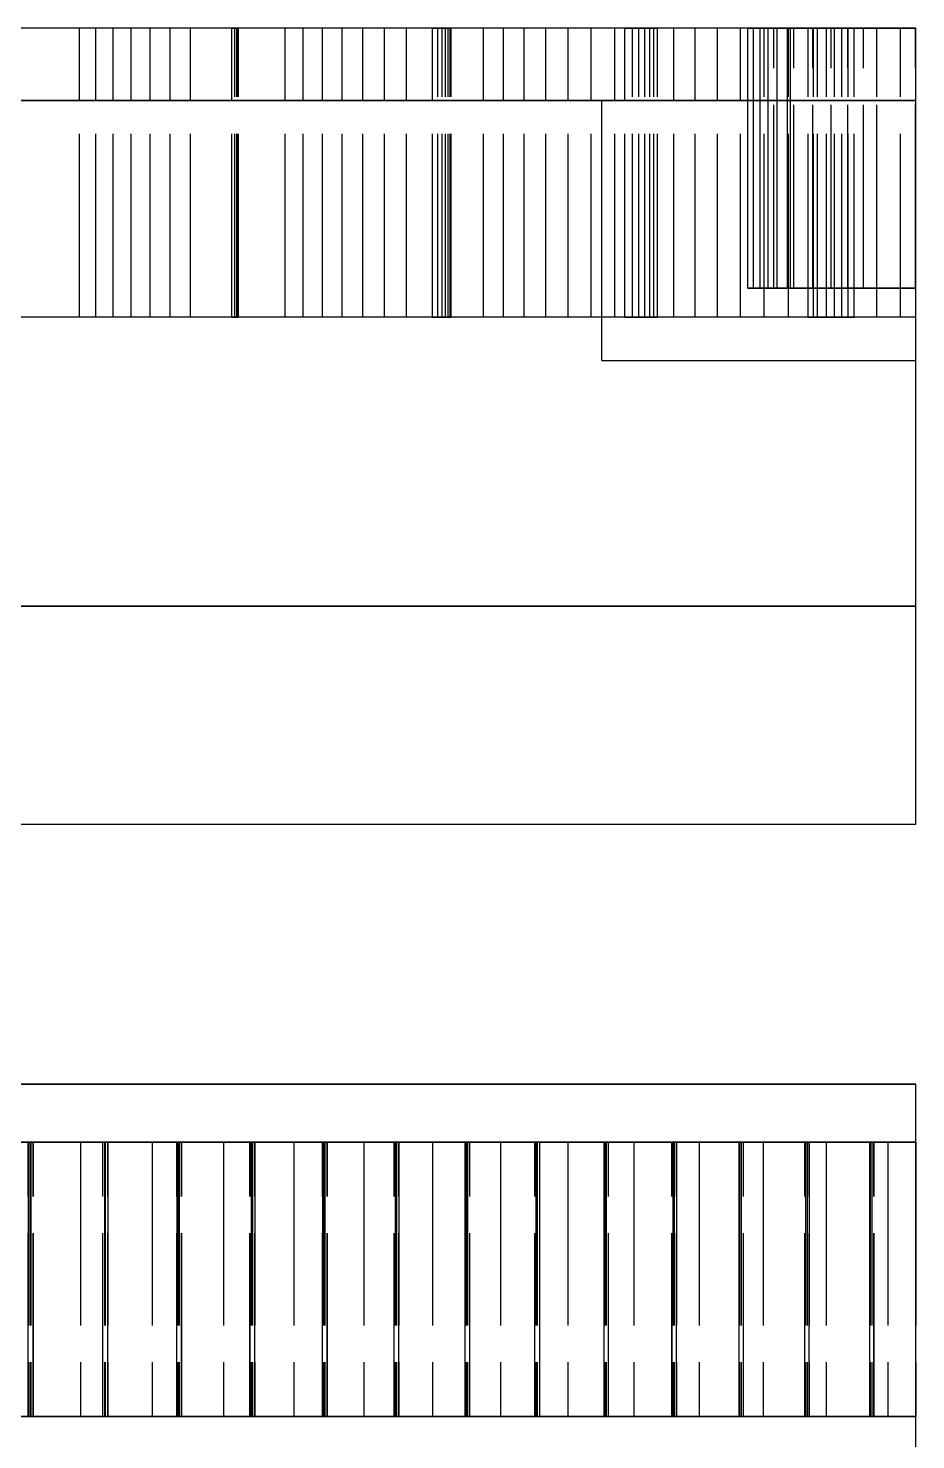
# Model space of a CAD drawing. Header units: millimetres. Extents: x -29 to 134, y -50 to 53.
# Drawn here: x 63.85 to 70, y -5.77 to 4 of the extents above; entities that cross this region are included whole.
import ezdxf

# ---------------------------------------------------------------- set-up
doc = ezdxf.new("R2010")
doc.units = ezdxf.units.MM
doc.linetypes.add('DASHED', pattern=[1.524, 1.27, -0.254])
doc.layers.add('HIDDEN', color=8, linetype='DASHED')
doc.layers.add('VISIBLE', color=7, linetype='CONTINUOUS')

msp = doc.modelspace()

# ---------------------------------------------------------------- linework, layer by layer
at = {"layer": 'HIDDEN'}
for points in [[(70, 4), (69.61905, 4), (69.2381, 4), (68.85714, 4), (68.47619, 4), (68.09524, 4), (67.71429, 4), (67.33333, 4), (66.95238, 4), (66.57143, 4), (66.19048, 4), (65.80952, 4), (65.42857, 4), (65.04762, 4), (64.66667, 4), (64.28571, 4), (63.90476, 4), (63.52381, 4)], [(65.263, 4), (65.28368, 4)], [(65.2957, 4), (65.263, 4)], [(65.28368, 4), (65.29777, 4)], [(65.28368, 2), (65.28368, 4)], [(65.30447, 4), (65.2957, 4)], [(65.2957, 2), (65.2957, 4)], [(65.29777, 4), (65.30573, 4)], [(65.29777, 2), (65.29777, 4)], [(65.30787, 4), (65.30447, 4)], [(65.30447, 2), (65.30447, 4)], [(65.30573, 4), (65.30787, 4)], [(65.30573, 2), (65.30573, 4)], [(65.30787, 2), (65.30787, 4)], [(66.6522, 4), (66.68845, 4)], [(66.78128, 4), (66.6522, 4)], [(66.68845, 4), (66.71833, 4)], [(66.68845, 2), (66.68845, 4)], [(66.71833, 4), (66.74227, 4)], [(66.71833, 2), (66.71833, 4)], [(66.74227, 4), (66.76059, 4)], [(66.74227, 2), (66.74227, 4)], [(66.76059, 4), (66.77353, 4)], [(66.76059, 2), (66.76059, 4)], [(66.77353, 4), (66.78128, 4)], [(66.77353, 2), (66.77353, 4)], [(66.78128, 2), (66.78128, 4)], [(67.98529, 4), (68.03687, 4)], [(68.2099, 4), (67.98529, 4)], [(68.03687, 4), (68.08234, 4)], [(68.03687, 2), (68.03687, 4)], [(68.08234, 4), (68.12212, 4)], [(68.08234, 2), (68.08234, 4)], [(68.12212, 4), (68.1565, 4)], [(68.12212, 2), (68.12212, 4)], [(68.1565, 4), (68.1857, 4)], [(68.1565, 2), (68.1565, 4)], [(68.1857, 4), (68.2099, 4)], [(68.1857, 2), (68.1857, 4)], [(68.2099, 2), (68.2099, 4)], [(68.94895, 4), (68.83542, 4)], [(69.01621, 4), (68.83542, 4)], [(69.11797, 4), (68.94895, 4)], [(68.94895, 2), (68.94895, 4)], [(69.01621, 2.2), (69.01621, 4)], [(69.15513, 4), (69.01621, 4)], [(69.29147, 4), (69.11797, 4)], [(69.11797, 2), (69.11797, 4)], [(69.15513, 2.2), (69.15513, 4)], [(69.28762, 4), (69.15513, 4)], [(69.57333, 4), (69.25362, 4)], [(69.25362, 4), (69.32019, 4)], [(69.25362, 2), (69.25362, 4)], [(69.28762, 2.2), (69.28762, 4)], [(69.41294, 4), (69.28762, 4)], [(69.57231, 4), (69.29147, 4)], [(69.29147, 2), (69.29147, 4)], [(69.32019, 4), (69.38097, 4)], [(69.32019, 2), (69.32019, 4)], [(69.38097, 4), (69.43632, 4)], [(69.38097, 2), (69.38097, 4)], [(69.41294, 2.2), (69.41294, 4)], [(69.53009, 4), (69.41294, 4)], [(69.43632, 4), (69.48654, 4)], [(69.43632, 2), (69.43632, 4)], [(69.48654, 4), (69.53181, 4)], [(69.48654, 2), (69.48654, 4)], [(69.53009, 2.2), (69.53009, 4)], [(69.63743, 4), (69.53009, 4)], [(69.53181, 4), (69.57231, 4)], [(69.53181, 2), (69.53181, 4)], [(69.57231, 2), (69.57231, 4)], [(69.73122, 4), (69.57333, 4)], [(69.57333, 2), (69.57333, 4)], [(69.63743, 2.2), (69.63743, 4)], [(69.7305, 4), (69.63743, 4)], [(69.7305, 2.2), (69.7305, 4)], [(69.99805, 4), (69.7305, 4)], [(69.8946, 4), (69.73122, 4)], [(69.73122, 2), (69.73122, 4)], [(70, 4), (69.8946, 4)], [(69.8946, 2), (69.8946, 4)], [(69.99805, 2.2), (69.99805, 4)], [(70, 4), (69.99805, 4)], [(70, 2), (70, 4)], [(70, 2.2), (70, 4)], [(70, 2.2), (70, 4)], [(70, 3.5), (69.87301, 3.5), (69.74602, 3.5), (69.61902, 3.5), (69.49203, 3.5), (69.36504, 3.5), (69.23805, 3.5), (69.11106, 3.5), (68.98406, 3.5), (68.85707, 3.5), (68.73008, 3.5), (68.60309, 3.5), (68.4761, 3.5), (68.34911, 3.5), (68.22211, 3.5), (68.09512, 3.5), (67.96813, 3.5), (67.84114, 3.5), (67.71415, 3.5), (67.58715, 3.5), (67.46016, 3.5), (67.33317, 3.5), (67.20618, 3.5), (67.07919, 3.5), (66.95219, 3.5), (66.8252, 3.5), (66.69821, 3.5), (66.57122, 3.5), (66.44423, 3.5), (66.31724, 3.5), (66.19024, 3.5), (66.06325, 3.5), (65.93626, 3.5), (65.80927, 3.5), (65.68228, 3.5), (65.55528, 3.5), (65.42829, 3.5), (65.3013, 3.5), (65.17431, 3.5), (65.04732, 3.5), (64.92032, 3.5), (64.79333, 3.5), (64.66634, 3.5), (64.53935, 3.5), (64.41236, 3.5), (64.28537, 3.5), (64.15837, 3.5), (64.03138, 3.5), (63.90439, 3.5), (63.7774, 3.5)], [(64.20603, 2), (64.20603, 3.5)], [(64.31937, 2), (64.31937, 3.5)], [(64.43931, 2), (64.43931, 3.5)], [(64.56535, 2), (64.56535, 3.5)], [(64.69711, 2), (64.69711, 3.5)], [(64.83428, 2), (64.83428, 3.5)], [(64.97663, 2), (64.97663, 3.5)], [(65.263, 2), (65.263, 3.5)], [(65.63091, 2), (65.63091, 3.5)], [(65.75669, 2), (65.75669, 3.5)], [(65.88885, 2), (65.88885, 3.5)], [(66.02689, 2), (66.02689, 3.5)], [(66.17045, 2), (66.17045, 3.5)], [(66.31922, 2), (66.31922, 3.5)], [(66.47298, 2), (66.47298, 3.5)], [(66.6522, 2), (66.6522, 3.5)], [(67.0063, 2), (67.0063, 3.5)], [(67.1437, 2), (67.1437, 3.5)], [(67.28722, 2), (67.28722, 3.5)], [(67.43637, 2), (67.43637, 3.5)], [(67.5908, 2), (67.5908, 3.5)], [(67.75021, 2), (67.75021, 3.5)], [(67.91437, 2), (67.91437, 3.5)], [(67.98529, 2), (67.98529, 3.5)], [(68.32329, 2), (68.32329, 3.5)], [(68.47142, 2), (68.47142, 3.5)], [(68.62536, 2), (68.62536, 3.5)], [(68.78466, 2), (68.78466, 3.5)], [(68.83542, 3.5), (68.85391, 3.5), (68.87239, 3.5), (68.89088, 3.5), (68.90936, 3.5), (68.92785, 3.5), (68.94634, 3.5), (68.96482, 3.5), (68.98331, 3.5), (69.00179, 3.5), (69.02028, 3.5), (69.03876, 3.5), (69.05725, 3.5), (69.07573, 3.5), (69.09422, 3.5), (69.1127, 3.5), (69.13119, 3.5), (69.14967, 3.5), (69.16816, 3.5), (69.18664, 3.5), (69.20513, 3.5), (69.22362, 3.5), (69.2421, 3.5), (69.26059, 3.5), (69.27907, 3.5), (69.29756, 3.5), (69.31604, 3.5), (69.33453, 3.5), (69.35301, 3.5), (69.3715, 3.5), (69.38998, 3.5), (69.40847, 3.5), (69.42695, 3.5), (69.44544, 3.5), (69.46393, 3.5), (69.48241, 3.5), (69.5009, 3.5), (69.51938, 3.5), (69.53787, 3.5), (69.55635, 3.5), (69.57484, 3.5), (69.59332, 3.5), (69.61181, 3.5), (69.63029, 3.5), (69.64878, 3.5), (69.66726, 3.5), (69.68575, 3.5), (69.70423, 3.5), (69.72272, 3.5), (69.74121, 3.5), (69.75969, 3.5), (69.77818, 3.5), (69.79666, 3.5), (69.81515, 3.5), (69.83363, 3.5), (69.85212, 3.5), (69.8706, 3.5), (69.88909, 3.5), (69.90757, 3.5), (69.92606, 3.5), (69.94454, 3.5), (69.96303, 3.5), (69.98151, 3.5), (70, 3.5)], [(70, 0), (70, 3.5)], [(70, 2.2), (70, 3.5)], [(69.01621, 2.2), (68.83542, 2.2)], [(69.15513, 2.2), (69.01621, 2.2)], [(69.28762, 2.2), (69.15513, 2.2)], [(69.41294, 2.2), (69.28762, 2.2)], [(69.53009, 2.2), (69.41294, 2.2)], [(69.63743, 2.2), (69.53009, 2.2)], [(69.7305, 2.2), (69.63743, 2.2)], [(69.99805, 2.2), (69.7305, 2.2)], [(70, 2.2), (69.99805, 2.2)], [(70, 2), (69.61905, 2), (69.2381, 2), (68.85714, 2), (68.47619, 2), (68.09524, 2), (67.71429, 2), (67.33333, 2), (66.95238, 2), (66.57143, 2), (66.19048, 2), (65.80952, 2), (65.42857, 2), (65.04762, 2), (64.66667, 2), (64.28571, 2), (63.90476, 2), (63.52381, 2)], [(64.20603, 2), (63.82669, 2)], [(64.31937, 2), (64.20603, 2)], [(64.43931, 2), (64.31937, 2)], [(64.56535, 2), (64.43931, 2)], [(64.69711, 2), (64.56535, 2)], [(64.83428, 2), (64.69711, 2)], [(64.97663, 2), (64.83428, 2)], [(65.2957, 2), (64.97663, 2)], [(65.63091, 2), (65.263, 2)], [(65.263, 2), (65.28368, 2)], [(65.28368, 2), (65.29777, 2)], [(65.30447, 2), (65.2957, 2)], [(65.29777, 2), (65.30573, 2)], [(65.30787, 2), (65.30447, 2)], [(65.30573, 2), (65.30787, 2)], [(65.75669, 2), (65.63091, 2)], [(65.88885, 2), (65.75669, 2)], [(66.02689, 2), (65.88885, 2)], [(66.17045, 2), (66.02689, 2)], [(66.31922, 2), (66.17045, 2)], [(66.47298, 2), (66.31922, 2)], [(66.78128, 2), (66.47298, 2)], [(67.0063, 2), (66.6522, 2)], [(66.6522, 2), (66.68845, 2)], [(66.68845, 2), (66.71833, 2)], [(66.71833, 2), (66.74227, 2)], [(66.74227, 2), (66.76059, 2)], [(66.76059, 2), (66.77353, 2)], [(66.77353, 2), (66.78128, 2)], [(67.1437, 2), (67.0063, 2)], [(67.28722, 2), (67.1437, 2)], [(67.43637, 2), (67.28722, 2)], [(67.5908, 2), (67.43637, 2)], [(67.75021, 2), (67.5908, 2)], [(67.91437, 2), (67.75021, 2)], [(68.2099, 2), (67.91437, 2)], [(68.32329, 2), (67.98529, 2)], [(67.98529, 2), (68.03687, 2)], [(68.03687, 2), (68.08234, 2)], [(68.08234, 2), (68.12212, 2)], [(68.12212, 2), (68.1565, 2)], [(68.1565, 2), (68.1857, 2)], [(68.1857, 2), (68.2099, 2)], [(68.47142, 2), (68.32329, 2)], [(68.62536, 2), (68.47142, 2)], [(68.78466, 2), (68.62536, 2)], [(68.94895, 2), (68.78466, 2)], [(69.11797, 2), (68.94895, 2)], [(69.29147, 2), (69.11797, 2)], [(69.57333, 2), (69.25362, 2)], [(69.25362, 2), (69.32019, 2)], [(69.57231, 2), (69.29147, 2)], [(69.32019, 2), (69.38097, 2)], [(69.38097, 2), (69.43632, 2)], [(69.43632, 2), (69.48654, 2)], [(69.48654, 2), (69.53181, 2)], [(69.53181, 2), (69.57231, 2)], [(69.73122, 2), (69.57333, 2)], [(69.8946, 2), (69.73122, 2)], [(70, 2), (69.8946, 2)], [(67.82528, 1.7), (67.8598, 1.7), (67.89432, 1.7), (67.92884, 1.7), (67.96336, 1.7), (67.99787, 1.7), (68.03239, 1.7), (68.06691, 1.7), (68.10143, 1.7), (68.13595, 1.7), (68.17047, 1.7), (68.20499, 1.7), (68.23951, 1.7), (68.27403, 1.7), (68.30855, 1.7), (68.34307, 1.7), (68.37759, 1.7), (68.41211, 1.7), (68.44663, 1.7), (68.48115, 1.7), (68.51567, 1.7), (68.55019, 1.7), (68.5847, 1.7), (68.61922, 1.7), (68.65374, 1.7), (68.68826, 1.7), (68.72278, 1.7), (68.7573, 1.7), (68.79182, 1.7), (68.82634, 1.7), (68.86086, 1.7), (68.89538, 1.7), (68.9299, 1.7), (68.96442, 1.7), (68.99894, 1.7), (69.03346, 1.7), (69.06798, 1.7), (69.1025, 1.7), (69.13701, 1.7), (69.17153, 1.7), (69.20605, 1.7), (69.24057, 1.7), (69.27509, 1.7), (69.30961, 1.7), (69.34413, 1.7), (69.37865, 1.7), (69.41317, 1.7), (69.44769, 1.7), (69.48221, 1.7), (69.51673, 1.7), (69.55125, 1.7), (69.58577, 1.7), (69.62029, 1.7), (69.65481, 1.7), (69.68933, 1.7), (69.72384, 1.7), (69.75836, 1.7), (69.79288, 1.7), (69.8274, 1.7), (69.86192, 1.7), (69.89644, 1.7), (69.93096, 1.7), (69.96548, 1.7), (70, 1.7)], [(70, 0), (69.87301, 0), (69.74602, 0), (69.61902, 0), (69.49203, 0), (69.36504, 0), (69.23805, 0), (69.11106, 0), (68.98406, 0), (68.85707, 0), (68.73008, 0), (68.60309, 0), (68.4761, 0), (68.34911, 0), (68.22211, 0), (68.09512, 0), (67.96813, 0), (67.84114, 0), (67.71415, 0), (67.58715, 0), (67.46016, 0), (67.33317, 0), (67.20618, 0), (67.07919, 0), (66.95219, 0), (66.8252, 0), (66.69821, 0), (66.57122, 0), (66.44423, 0), (66.31724, 0), (66.19024, 0), (66.06325, 0), (65.93626, 0), (65.80927, 0), (65.68228, 0), (65.55528, 0), (65.42829, 0), (65.3013, 0), (65.17431, 0), (65.04732, 0), (64.92032, 0), (64.79333, 0), (64.66634, 0), (64.53935, 0), (64.41236, 0), (64.28537, 0), (64.15837, 0), (64.03138, 0), (63.90439, 0), (63.7774, 0)], [(70, -1.51), (70, 0)], [(46, 0), (70, 0)], [(46, -1.51), (70, -1.51)], [(63.52381, -3.31), (63.90476, -3.31), (64.28571, -3.31), (64.66667, -3.31), (65.04762, -3.31), (65.42857, -3.31), (65.80952, -3.31), (66.19048, -3.31), (66.57143, -3.31), (66.95238, -3.31), (67.33333, -3.31), (67.71429, -3.31), (68.09524, -3.31), (68.47619, -3.31), (68.85714, -3.31), (69.2381, -3.31), (69.61905, -3.31), (70, -3.31)], [(70, -3.31), (69.61905, -3.31), (69.2381, -3.31), (68.85714, -3.31), (68.47619, -3.31), (68.09524, -3.31), (67.71429, -3.31), (67.33333, -3.31), (66.95238, -3.31), (66.57143, -3.31), (66.19048, -3.31), (65.80952, -3.31), (65.42857, -3.31), (65.04762, -3.31), (64.66667, -3.31), (64.28571, -3.31), (63.90476, -3.31), (63.52381, -3.31)], [(70, -3.31), (69.61905, -3.31), (69.2381, -3.31), (68.85714, -3.31), (68.47619, -3.31), (68.09524, -3.31), (67.71429, -3.31), (67.33333, -3.31), (66.95238, -3.31), (66.57143, -3.31), (66.19048, -3.31), (65.80952, -3.31), (65.42857, -3.31), (65.04762, -3.31), (64.66667, -3.31), (64.28571, -3.31), (63.90476, -3.31), (63.52381, -3.31)], [(70, -6.01), (70, -3.31)], [(70, -6.01), (70, -3.31)], [(70, -6.01), (70, -3.31)], [(63.20383, -3.71), (64.21257, -3.71)], [(63.34304, -3.71), (63.85126, -3.71)], [(63.86295, -3.71), (63.36607, -3.71)], [(64.71063, -3.71), (63.71019, -3.71)], [(63.85126, -3.71), (63.85191, -3.71)], [(63.85126, -3.71), (63.85126, -5.61)], [(63.85191, -3.71), (63.86909, -3.71)], [(63.85191, -5.61), (63.85191, -3.71)], [(64.36774, -3.71), (63.86295, -3.71)], [(63.86295, -3.71), (63.86295, -5.61)], [(63.86909, -3.71), (63.88683, -3.71)], [(63.86909, -3.71), (63.86909, -5.61)], [(63.88637, -3.71), (64.37878, -3.71)], [(63.88637, -3.71), (63.88683, -3.71)], [(63.88637, -5.61), (63.88637, -3.71)], [(63.88683, -5.61), (63.88683, -3.71)], [(64.21257, -3.71), (65.20401, -3.71)], [(64.21257, -3.71), (64.21257, -5.61)], [(64.36774, -3.71), (64.36844, -3.71)], [(64.36774, -5.61), (64.36774, -3.71)], [(64.38546, -3.71), (64.36844, -3.71)], [(64.36844, -5.61), (64.36844, -3.71)], [(64.37878, -3.71), (64.87979, -3.71)], [(64.37878, -3.71), (64.37878, -5.61)], [(64.40307, -3.71), (64.38546, -3.71)], [(64.38546, -3.71), (64.38546, -5.61)], [(64.40257, -3.71), (64.40307, -3.71)], [(64.89016, -3.71), (64.40257, -3.71)], [(64.40257, -3.71), (64.40257, -5.61)], [(64.40307, -5.61), (64.40307, -3.71)], [(65.69237, -3.71), (64.71063, -3.71)], [(64.71063, -3.71), (64.71063, -5.61)], [(64.87979, -3.71), (64.88053, -3.71)], [(64.87979, -3.71), (64.87979, -5.61)], [(64.88053, -3.71), (64.89737, -3.71)], [(64.88053, -5.61), (64.88053, -3.71)], [(65.38704, -3.71), (64.89016, -3.71)], [(64.89016, -3.71), (64.89016, -5.61)], [(64.89737, -3.71), (64.91485, -3.71)], [(64.89737, -3.71), (64.89737, -5.61)], [(64.9143, -3.71), (65.39674, -3.71)], [(64.9143, -3.71), (64.91485, -3.71)], [(64.9143, -5.61), (64.9143, -3.71)], [(64.91485, -5.61), (64.91485, -3.71)], [(65.20401, -3.71), (66.17536, -3.71)], [(65.20401, -3.71), (65.20401, -5.61)], [(65.38704, -3.71), (65.38783, -3.71)], [(65.38704, -5.61), (65.38704, -3.71)], [(65.40448, -3.71), (65.38783, -3.71)], [(65.38783, -5.61), (65.38783, -3.71)], [(65.39674, -3.71), (65.88915, -3.71)], [(65.39674, -3.71), (65.39674, -5.61)], [(65.42182, -3.71), (65.40448, -3.71)], [(65.40448, -3.71), (65.40448, -5.61)], [(65.42122, -3.71), (65.42182, -3.71)], [(65.89816, -3.71), (65.42122, -3.71)], [(65.42122, -3.71), (65.42122, -5.61)], [(65.42182, -5.61), (65.42182, -3.71)], [(66.65266, -3.71), (65.69237, -3.71)], [(65.69237, -3.71), (65.69237, -5.61)], [(65.88915, -3.71), (65.88998, -3.71)], [(65.88915, -3.71), (65.88915, -5.61)], [(65.88998, -3.71), (65.90643, -3.71)], [(65.88998, -5.61), (65.88998, -3.71)], [(66.38575, -3.71), (65.89816, -3.71)], [(65.89816, -3.71), (65.89816, -5.61)], [(65.90643, -3.71), (65.92361, -3.71)], [(65.90643, -3.71), (65.90643, -5.61)], [(65.92296, -3.71), (66.39408, -3.71)], [(65.92296, -3.71), (65.92361, -3.71)], [(65.92296, -5.61), (65.92296, -3.71)], [(65.92361, -5.61), (65.92361, -3.71)], [(66.17536, -3.71), (67.12393, -3.71)], [(66.17536, -3.71), (66.17536, -5.61)], [(66.38575, -3.71), (66.38664, -3.71)], [(66.38575, -5.61), (66.38575, -3.71)], [(66.40286, -3.71), (66.38664, -3.71)], [(66.38664, -5.61), (66.38664, -3.71)], [(66.39408, -3.71), (66.87651, -3.71)], [(66.39408, -3.71), (66.39408, -5.61)], [(66.41988, -3.71), (66.40286, -3.71)], [(66.40286, -3.71), (66.40286, -5.61)], [(66.41918, -3.71), (66.41988, -3.71)], [(66.88415, -3.71), (66.41918, -3.71)], [(66.41918, -3.71), (66.41918, -5.61)], [(66.41988, -5.61), (66.41988, -3.71)], [(67.58884, -3.71), (66.65266, -3.71)], [(66.65266, -3.71), (66.65266, -5.61)], [(66.87651, -3.71), (66.87744, -3.71)], [(66.87651, -3.71), (66.87651, -5.61)], [(66.87744, -3.71), (66.89344, -3.71)], [(66.87744, -5.61), (66.87744, -3.71)], [(67.36109, -3.71), (66.88415, -3.71)], [(66.88415, -3.71), (66.88415, -5.61)], [(66.89344, -3.71), (66.91028, -3.71)], [(66.89344, -3.71), (66.89344, -5.61)], [(66.90953, -3.71), (67.36802, -3.71)], [(66.90953, -3.71), (66.91028, -3.71)], [(66.90953, -5.61), (66.90953, -3.71)], [(66.91028, -5.61), (66.91028, -3.71)], [(67.12393, -3.71), (68.04707, -3.71)], [(67.12393, -3.71), (67.12393, -5.61)], [(67.36109, -3.71), (67.36206, -3.71)], [(67.36109, -5.61), (67.36109, -3.71)], [(67.37783, -3.71), (67.36206, -3.71)], [(67.36206, -5.61), (67.36206, -3.71)], [(67.36802, -3.71), (67.83914, -3.71)], [(67.36802, -3.71), (67.36802, -5.61)], [(67.39447, -3.71), (67.37783, -3.71)], [(67.37783, -3.71), (67.37783, -5.61)], [(67.39368, -3.71), (67.39447, -3.71)], [(67.84537, -3.71), (67.39368, -3.71)], [(67.39368, -3.71), (67.39368, -5.61)], [(67.39447, -5.61), (67.39447, -3.71)], [(68.49829, -3.71), (67.58884, -3.71)], [(67.58884, -3.71), (67.58884, -5.61)], [(67.83914, -3.71), (67.84016, -3.71)], [(67.83914, -3.71), (67.83914, -5.61)], [(67.84016, -3.71), (67.85568, -3.71)], [(67.84016, -5.61), (67.84016, -3.71)], [(68.31034, -3.71), (67.84537, -3.71)], [(67.84537, -3.71), (67.84537, -5.61)], [(67.85568, -3.71), (67.87212, -3.71)], [(67.85568, -3.71), (67.85568, -5.61)], [(67.87128, -3.71), (68.31586, -3.71)], [(67.87128, -3.71), (67.87212, -3.71)], [(67.87128, -5.61), (67.87128, -3.71)], [(67.87212, -5.61), (67.87212, -3.71)], [(68.04707, -3.71), (68.9422, -3.71)], [(68.04707, -3.71), (68.04707, -5.61)], [(68.31034, -3.71), (68.3114, -3.71)], [(68.31034, -5.61), (68.31034, -3.71)], [(68.32665, -3.71), (68.3114, -3.71)], [(68.3114, -5.61), (68.3114, -3.71)], [(68.31586, -3.71), (68.77435, -3.71)], [(68.31586, -3.71), (68.31586, -5.61)], [(68.34288, -3.71), (68.32665, -3.71)], [(68.32665, -3.71), (68.32665, -5.61)], [(68.342, -3.71), (68.34288, -3.71)], [(68.77916, -3.71), (68.342, -3.71)], [(68.342, -3.71), (68.342, -5.61)], [(68.34288, -5.61), (68.34288, -3.71)], [(69.37849, -3.71), (68.49829, -3.71)], [(68.49829, -3.71), (68.49829, -5.61)], [(68.77435, -3.71), (68.77545, -3.71)], [(68.77435, -3.71), (68.77435, -5.61)], [(68.77545, -3.71), (68.79044, -3.71)], [(68.77545, -5.61), (68.77545, -3.71)], [(69.23085, -3.71), (68.77916, -3.71)], [(68.77916, -3.71), (68.77916, -5.61)], [(68.79044, -3.71), (68.80644, -3.71)], [(68.79044, -3.71), (68.79044, -5.61)], [(68.80551, -3.71), (69.23494, -3.71)], [(68.80551, -3.71), (68.80644, -3.71)], [(68.80551, -5.61), (68.80551, -3.71)], [(68.80644, -5.61), (68.80644, -3.71)], [(68.9422, -3.71), (69.80684, -3.71)], [(68.9422, -3.71), (68.9422, -5.61)], [(69.23085, -3.71), (69.23199, -3.71)], [(69.23085, -5.61), (69.23085, -3.71)], [(69.2467, -3.71), (69.23199, -3.71)], [(69.23199, -5.61), (69.23199, -3.71)], [(69.23494, -3.71), (69.67952, -3.71)], [(69.23494, -3.71), (69.23494, -5.61)], [(69.26246, -3.71), (69.2467, -3.71)], [(69.2467, -3.71), (69.2467, -5.61)], [(69.26149, -3.71), (69.26246, -3.71)], [(69.6829, -3.71), (69.26149, -3.71)], [(69.26149, -3.71), (69.26149, -5.61)], [(69.26246, -5.61), (69.26246, -3.71)], [(70, -3.71), (69.37849, -3.71)], [(69.37849, -3.71), (69.37849, -5.61)], [(69.67952, -3.71), (69.68071, -3.71)], [(69.67952, -3.71), (69.67952, -5.61)], [(69.68071, -3.71), (69.69512, -3.71)], [(69.68071, -5.61), (69.68071, -3.71)], [(70, -3.71), (69.6829, -3.71)], [(69.6829, -3.71), (69.6829, -5.61)], [(69.69512, -3.71), (69.71064, -3.71)], [(69.69512, -3.71), (69.69512, -5.61)], [(69.70962, -3.71), (70, -3.71)], [(69.70962, -5.61), (69.70962, -3.71)], [(69.70962, -3.71), (69.71064, -3.71)], [(69.71064, -5.61), (69.71064, -3.71)], [(69.80684, -3.71), (70, -3.71)], [(69.80684, -3.71), (69.80684, -5.61)], [(70, -3.71), (70, -5.61)], [(70, -3.71), (70, -5.61)], [(70, -5.61), (70, -3.71)], [(70, -5.61), (70, -3.71)], [(63.20383, -5.61), (64.21257, -5.61)], [(63.34304, -5.61), (63.85126, -5.61)], [(63.86295, -5.61), (63.36607, -5.61)], [(64.71063, -5.61), (63.71019, -5.61)], [(63.85126, -5.61), (63.85191, -5.61)], [(63.85191, -5.61), (63.86909, -5.61)], [(64.36774, -5.61), (63.86295, -5.61)], [(63.86909, -5.61), (63.88683, -5.61)], [(63.88637, -5.61), (64.37878, -5.61)], [(63.88637, -5.61), (63.88683, -5.61)], [(64.21257, -5.61), (65.20401, -5.61)], [(64.36774, -5.61), (64.36844, -5.61)], [(64.38546, -5.61), (64.36844, -5.61)], [(64.37878, -5.61), (64.87979, -5.61)], [(64.40307, -5.61), (64.38546, -5.61)], [(64.40257, -5.61), (64.40307, -5.61)], [(64.89016, -5.61), (64.40257, -5.61)], [(65.69237, -5.61), (64.71063, -5.61)], [(64.87979, -5.61), (64.88053, -5.61)], [(64.88053, -5.61), (64.89737, -5.61)], [(65.38704, -5.61), (64.89016, -5.61)], [(64.89737, -5.61), (64.91485, -5.61)], [(64.9143, -5.61), (65.39674, -5.61)], [(64.9143, -5.61), (64.91485, -5.61)], [(65.20401, -5.61), (66.17536, -5.61)], [(65.38704, -5.61), (65.38783, -5.61)], [(65.40448, -5.61), (65.38783, -5.61)], [(65.39674, -5.61), (65.88915, -5.61)], [(65.42182, -5.61), (65.40448, -5.61)], [(65.42122, -5.61), (65.42182, -5.61)], [(65.89816, -5.61), (65.42122, -5.61)], [(66.65266, -5.61), (65.69237, -5.61)], [(65.88915, -5.61), (65.88998, -5.61)], [(65.88998, -5.61), (65.90643, -5.61)], [(66.38575, -5.61), (65.89816, -5.61)], [(65.90643, -5.61), (65.92361, -5.61)], [(65.92296, -5.61), (66.39408, -5.61)], [(65.92296, -5.61), (65.92361, -5.61)], [(66.17536, -5.61), (67.12393, -5.61)], [(66.38575, -5.61), (66.38664, -5.61)], [(66.40286, -5.61), (66.38664, -5.61)], [(66.39408, -5.61), (66.87651, -5.61)], [(66.41988, -5.61), (66.40286, -5.61)], [(66.41918, -5.61), (66.41988, -5.61)], [(66.88415, -5.61), (66.41918, -5.61)], [(67.58884, -5.61), (66.65266, -5.61)], [(66.87651, -5.61), (66.87744, -5.61)], [(66.87744, -5.61), (66.89344, -5.61)], [(67.36109, -5.61), (66.88415, -5.61)], [(66.89344, -5.61), (66.91028, -5.61)], [(66.90953, -5.61), (67.36802, -5.61)], [(66.90953, -5.61), (66.91028, -5.61)], [(67.12393, -5.61), (68.04707, -5.61)], [(67.36109, -5.61), (67.36206, -5.61)], [(67.37783, -5.61), (67.36206, -5.61)], [(67.36802, -5.61), (67.83914, -5.61)], [(67.39447, -5.61), (67.37783, -5.61)], [(67.39368, -5.61), (67.39447, -5.61)], [(67.84537, -5.61), (67.39368, -5.61)], [(68.49829, -5.61), (67.58884, -5.61)], [(67.83914, -5.61), (67.84016, -5.61)], [(67.84016, -5.61), (67.85568, -5.61)], [(68.31034, -5.61), (67.84537, -5.61)], [(67.85568, -5.61), (67.87212, -5.61)], [(67.87128, -5.61), (68.31586, -5.61)], [(67.87128, -5.61), (67.87212, -5.61)], [(68.04707, -5.61), (68.9422, -5.61)], [(68.31034, -5.61), (68.3114, -5.61)], [(68.32665, -5.61), (68.3114, -5.61)], [(68.31586, -5.61), (68.77435, -5.61)], [(68.34288, -5.61), (68.32665, -5.61)], [(68.342, -5.61), (68.34288, -5.61)], [(68.77916, -5.61), (68.342, -5.61)], [(69.37849, -5.61), (68.49829, -5.61)], [(68.77435, -5.61), (68.77545, -5.61)], [(68.77545, -5.61), (68.79044, -5.61)], [(69.23085, -5.61), (68.77916, -5.61)], [(68.79044, -5.61), (68.80644, -5.61)], [(68.80551, -5.61), (69.23494, -5.61)], [(68.80551, -5.61), (68.80644, -5.61)], [(68.9422, -5.61), (69.80684, -5.61)], [(69.23085, -5.61), (69.23199, -5.61)], [(69.2467, -5.61), (69.23199, -5.61)], [(69.23494, -5.61), (69.67952, -5.61)], [(69.26246, -5.61), (69.2467, -5.61)], [(69.26149, -5.61), (69.26246, -5.61)], [(69.6829, -5.61), (69.26149, -5.61)], [(70, -5.61), (69.37849, -5.61)], [(69.67952, -5.61), (69.68071, -5.61)], [(69.68071, -5.61), (69.69512, -5.61)], [(70, -5.61), (69.6829, -5.61)], [(69.69512, -5.61), (69.71064, -5.61)], [(69.70962, -5.61), (70, -5.61)], [(69.70962, -5.61), (69.71064, -5.61)], [(69.80684, -5.61), (70, -5.61)]]:
    msp.add_lwpolyline(points, dxfattribs=at)
at = {"layer": 'VISIBLE'}
for points in [[(64.20603, 4), (63.82669, 4)], [(64.31937, 4), (64.20603, 4)], [(64.20603, 3.5), (64.20603, 4)], [(64.43931, 4), (64.31937, 4)], [(64.31937, 3.5), (64.31937, 4)], [(64.56535, 4), (64.43931, 4)], [(64.43931, 3.5), (64.43931, 4)], [(64.69711, 4), (64.56535, 4)], [(64.56535, 3.5), (64.56535, 4)], [(64.83428, 4), (64.69711, 4)], [(64.69711, 3.5), (64.69711, 4)], [(64.97663, 4), (64.83428, 4)], [(64.83428, 3.5), (64.83428, 4)], [(65.263, 4), (64.97663, 4)], [(64.97663, 3.5), (64.97663, 4)], [(65.63091, 4), (65.263, 4)], [(65.263, 3.5), (65.263, 4)], [(65.75669, 4), (65.63091, 4)], [(65.63091, 3.5), (65.63091, 4)], [(65.88885, 4), (65.75669, 4)], [(65.75669, 3.5), (65.75669, 4)], [(66.02689, 4), (65.88885, 4)], [(65.88885, 3.5), (65.88885, 4)], [(66.17045, 4), (66.02689, 4)], [(66.02689, 3.5), (66.02689, 4)], [(66.31922, 4), (66.17045, 4)], [(66.17045, 3.5), (66.17045, 4)], [(66.47298, 4), (66.31922, 4)], [(66.31922, 3.5), (66.31922, 4)], [(66.6522, 4), (66.47298, 4)], [(66.47298, 3.5), (66.47298, 4)], [(67.0063, 4), (66.6522, 4)], [(66.6522, 3.5), (66.6522, 4)], [(67.1437, 4), (67.0063, 4)], [(67.0063, 3.5), (67.0063, 4)], [(67.28722, 4), (67.1437, 4)], [(67.1437, 3.5), (67.1437, 4)], [(67.43637, 4), (67.28722, 4)], [(67.28722, 3.5), (67.28722, 4)], [(67.5908, 4), (67.43637, 4)], [(67.43637, 3.5), (67.43637, 4)], [(67.75021, 4), (67.5908, 4)], [(67.5908, 3.5), (67.5908, 4)], [(67.91437, 4), (67.75021, 4)], [(67.75021, 3.5), (67.75021, 4)], [(67.98529, 4), (67.91437, 4)], [(67.91437, 3.5), (67.91437, 4)], [(68.32329, 4), (67.98529, 4)], [(67.98529, 3.5), (67.98529, 4)], [(68.47142, 4), (68.32329, 4)], [(68.32329, 3.5), (68.32329, 4)], [(68.62536, 4), (68.47142, 4)], [(68.47142, 3.5), (68.47142, 4)], [(68.78466, 4), (68.62536, 4)], [(68.62536, 3.5), (68.62536, 4)], [(68.83542, 4), (68.78466, 4)], [(68.78466, 3.5), (68.78466, 4)], [(68.83542, 4), (68.87503, 4)], [(68.83542, 2.2), (68.83542, 4)], [(68.87503, 4), (68.92234, 4)], [(68.87503, 2.2), (68.87503, 4)], [(68.92234, 4), (68.97737, 4)], [(68.92234, 2.2), (68.92234, 4)], [(68.97737, 4), (69.04033, 4)], [(68.97737, 2.2), (68.97737, 4)], [(69.04033, 4), (69.11193, 4)], [(69.04033, 2.2), (69.04033, 4)], [(69.11193, 4), (69.13057, 4)], [(69.11193, 2.2), (69.11193, 4)], [(69.13057, 4), (69.13057, 2.2)], [(69.13057, 4), (70, 4)], [(70, 2.2), (70, 4)], [(51.5, 3.5), (67.82528, 3.5)], [(67.82528, 3.5), (67.84131, 3.5), (67.85735, 3.5), (67.87338, 3.5), (67.88941, 3.5), (67.90545, 3.5), (67.92148, 3.5), (67.93752, 3.5), (67.95355, 3.5), (67.96958, 3.5), (67.98562, 3.5), (68.00165, 3.5), (68.01769, 3.5), (68.03372, 3.5), (68.04975, 3.5), (68.06579, 3.5), (68.08182, 3.5), (68.09786, 3.5), (68.11389, 3.5), (68.12992, 3.5), (68.14596, 3.5), (68.16199, 3.5), (68.17803, 3.5), (68.19406, 3.5), (68.2101, 3.5), (68.22613, 3.5), (68.24216, 3.5), (68.2582, 3.5), (68.27423, 3.5), (68.29027, 3.5), (68.3063, 3.5), (68.32233, 3.5), (68.33837, 3.5), (68.3544, 3.5), (68.37044, 3.5), (68.38647, 3.5), (68.4025, 3.5), (68.41854, 3.5), (68.43457, 3.5), (68.45061, 3.5), (68.46664, 3.5), (68.48267, 3.5), (68.49871, 3.5), (68.51474, 3.5), (68.53078, 3.5), (68.54681, 3.5), (68.56284, 3.5), (68.57888, 3.5), (68.59491, 3.5), (68.61095, 3.5), (68.62698, 3.5), (68.64301, 3.5), (68.65905, 3.5), (68.67508, 3.5), (68.69112, 3.5), (68.70715, 3.5), (68.72318, 3.5), (68.73922, 3.5), (68.75525, 3.5), (68.77129, 3.5), (68.78732, 3.5), (68.80336, 3.5), (68.81939, 3.5), (68.83542, 3.5)], [(67.82528, 1.7), (67.82528, 3.5)], [(68.83542, 2.2), (68.87503, 2.2)], [(68.87503, 2.2), (68.92234, 2.2)], [(68.92234, 2.2), (68.97737, 2.2)], [(68.97737, 2.2), (69.04033, 2.2)], [(69.04033, 2.2), (69.11193, 2.2)], [(69.11193, 2.2), (69.13057, 2.2)], [(69.13057, 2.2), (70, 2.2)], [(70, 1.7), (70, 2.2)], [(70, 2), (70, 2.2)], [(67.82528, 1.7), (70, 1.7)], [(70, 0), (70, 1.7)], [(48.1, 0), (70, 0)], [(70, -1.51), (70, 0)], [(46, 0), (70, 0)], [(46, -1.51), (70, -1.51)], [(63.52381, -3.31), (63.90476, -3.31), (64.28571, -3.31), (64.66667, -3.31), (65.04762, -3.31), (65.42857, -3.31), (65.80952, -3.31), (66.19048, -3.31), (66.57143, -3.31), (66.95238, -3.31), (67.33333, -3.31), (67.71429, -3.31), (68.09524, -3.31), (68.47619, -3.31), (68.85714, -3.31), (69.2381, -3.31), (69.61905, -3.31), (70, -3.31)], [(70, -6.01), (70, -3.31)]]:
    msp.add_lwpolyline(points, dxfattribs=at)

doc.saveas('drawing.dxf')
